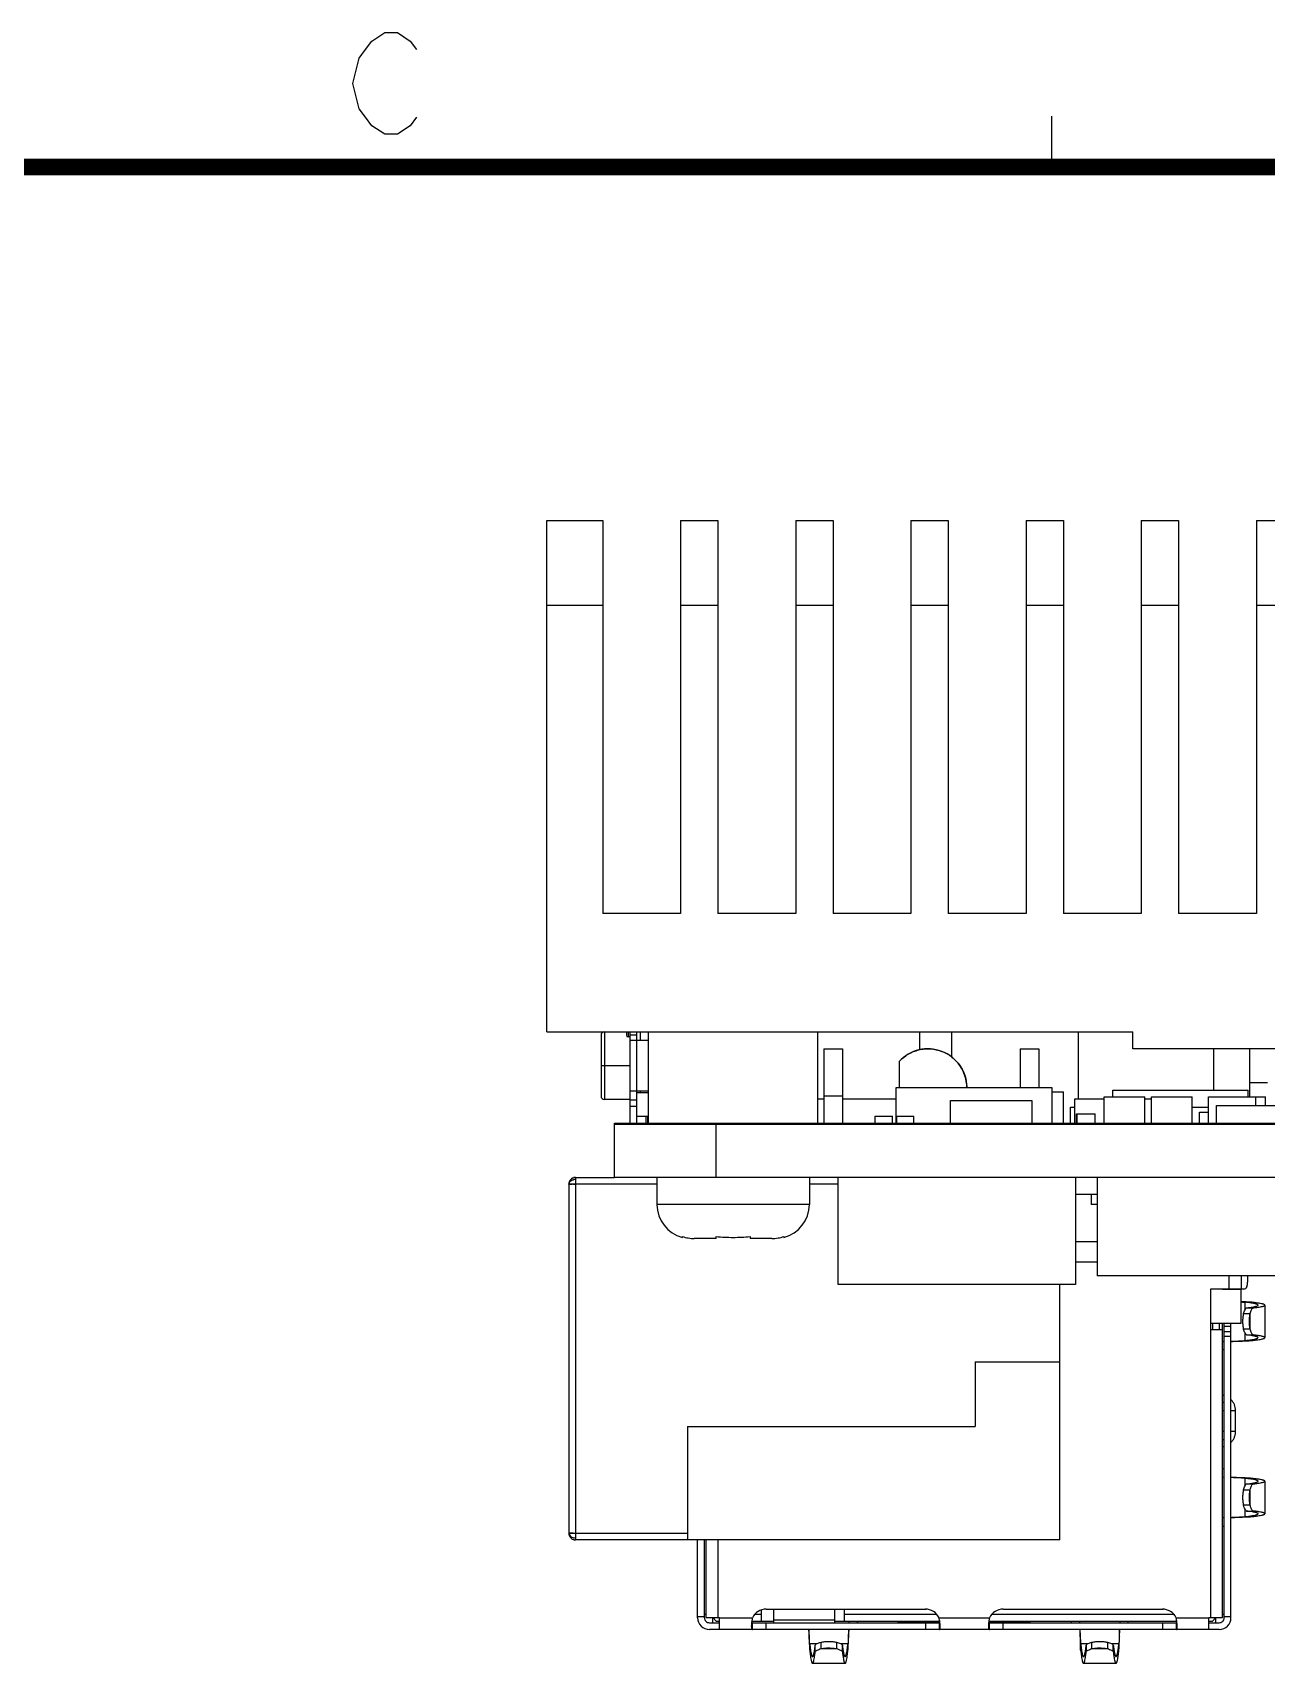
# Model space of a CAD drawing. Header units: millimetres. Extents: x 15 to 418, y 12 to 300.
# Drawn here: x 108.92 to 145.35, y 248.81 to 296.97 of the extents above; entities that cross this region are included whole.
import ezdxf

# ---------------------------------------------------------------- set-up
doc = ezdxf.new("R2010")
doc.units = ezdxf.units.MM
doc.header["$LTSCALE"] = 23.1
doc.layers.get('0').update_dxf_attribs({"linetype": 'CONTINUOUS'})

msp = doc.modelspace()

# ---------------------------------------------------------------- linework, layer by layer
at = {"color": 7, "linetype": 'Continuous'}
for p, q in [((139, 294.5), (139, 293)), ((124.101, 267.457), (124.101, 282.557)), ((124.101, 282.557), (125.751, 282.557)), ((125.751, 282.557), (125.751, 270.957)), ((128.051, 282.557), (128.051, 270.957)), ((128.051, 282.557), (129.151, 282.557)), ((129.151, 282.557), (129.151, 270.957)), ((131.451, 282.557), (131.451, 270.957)), ((131.451, 282.557), (132.551, 282.557)), ((132.551, 282.557), (132.551, 270.957)), ((134.851, 282.557), (134.851, 270.957)), ((134.851, 282.557), (135.951, 282.557)), ((135.951, 282.557), (135.951, 270.957)), ((138.251, 282.557), (138.251, 270.957)), ((138.251, 282.557), (139.351, 282.557)), ((139.351, 282.557), (139.351, 270.957)), ((141.651, 282.557), (141.651, 270.957)), ((141.651, 282.557), (142.751, 282.557)), ((142.751, 282.557), (142.751, 270.957)), ((145.051, 282.557), (145.051, 270.957)), ((145.051, 282.557), (146.151, 282.557)), ((124.101, 280.057), (125.751, 280.057)), ((128.051, 280.057), (129.151, 280.057)), ((131.451, 280.057), (132.551, 280.057)), ((134.851, 280.057), (135.951, 280.057)), ((138.251, 280.057), (139.351, 280.057)), ((141.651, 280.057), (142.751, 280.057)), ((145.051, 280.057), (146.151, 280.057)), ((128.051, 270.957), (125.751, 270.957)), ((131.451, 270.957), (129.151, 270.957)), ((134.851, 270.957), (132.551, 270.957)), ((138.251, 270.957), (135.951, 270.957)), ((141.651, 270.957), (139.351, 270.957)), ((145.051, 270.957), (142.751, 270.957)), ((124.101, 267.457), (141.401, 267.457)), ((125.701, 267.358), (125.701, 265.558)), ((125.801, 267.457), (125.801, 265.458)), ((126.451, 267.457), (126.451, 267.358)), ((126.501, 267.457), (126.501, 267.308)), ((126.551, 267.457), (126.551, 264.757)), ((126.751, 267.357), (126.551, 267.357)), ((126.751, 267.457), (126.751, 264.757)), ((126.851, 267.457), (126.851, 267.207)), ((127.101, 264.757), (127.101, 267.457)), ((132.101, 264.757), (132.101, 267.457)), ((135.101, 267.457), (135.101, 266.924)), ((136.059, 266.709), (136.059, 267.457)), ((139.793, 267.457), (139.793, 265.485)), ((141.401, 266.957), (141.401, 267.457)), ((126.553, 267.225), (126.555, 267.22)), ((127.101, 267.207), (126.578, 267.207)), ((132.276, 266.957), (132.276, 264.757)), ((132.826, 266.957), (132.826, 264.757)), ((138.076, 266.957), (138.076, 265.815)), ((138.626, 266.957), (138.626, 265.815)), ((173.801, 266.957), (141.401, 266.957)), ((143.793, 265.735), (143.793, 266.957)), ((144.859, 265.536), (144.859, 266.957)), ((126.551, 266.458), (125.701, 266.458)), ((134.501, 266.582), (134.501, 265.815)), ((145.374, 265.957), (144.859, 265.957)), ((126.551, 265.447), (126.751, 265.447)), ((127.101, 265.707), (126.577, 265.707)), ((127.101, 265.657), (126.751, 265.657)), ((126.851, 265.707), (126.851, 265.657)), ((132.101, 265.485), (132.276, 265.485)), ((132.826, 265.557), (132.276, 265.557)), ((132.826, 265.485), (134.413, 265.485)), ((134.413, 264.757), (134.413, 265.815)), ((134.413, 265.815), (139.013, 265.815)), ((136.021, 264.757), (136.021, 265.435)), ((136.021, 265.435), (138.421, 265.435)), ((138.421, 265.435), (138.421, 264.757)), ((139.013, 265.815), (139.013, 264.757)), ((139.013, 265.685), (139.354, 265.685)), ((139.354, 264.757), (139.354, 265.685)), ((139.692, 264.757), (139.692, 265.485)), ((139.692, 265.485), (140.555, 265.485)), ((140.555, 264.757), (140.555, 265.536)), ((140.555, 265.536), (141.761, 265.536)), ((140.809, 265.536), (140.809, 265.735)), ((140.809, 265.735), (144.809, 265.735)), ((141.761, 264.757), (141.761, 265.536)), ((141.761, 265.485), (141.952, 265.485)), ((141.952, 264.757), (141.952, 265.536)), ((141.952, 265.536), (143.158, 265.536)), ((143.158, 264.757), (143.158, 265.536)), ((143.633, 264.757), (143.633, 265.536)), ((143.633, 265.536), (145.317, 265.536)), ((144.809, 265.536), (144.809, 265.735)), ((145.033, 265.285), (145.033, 265.536)), ((145.317, 265.285), (145.317, 265.536)), ((126.751, 265.257), (126.551, 265.257)), ((127.101, 264.957), (126.751, 264.957)), ((127.034, 264.757), (127.034, 264.957)), ((127.086, 264.757), (127.086, 264.957)), ((133.789, 264.966), (133.789, 264.757)), ((133.789, 264.966), (134.302, 264.966)), ((134.302, 264.757), (134.302, 264.966)), ((134.424, 264.966), (134.424, 264.757)), ((134.424, 264.966), (134.937, 264.966)), ((134.937, 264.757), (134.937, 264.966)), ((139.558, 264.757), (139.558, 265.236)), ((139.558, 265.236), (139.692, 265.236)), ((139.735, 264.757), (139.735, 265.035)), ((139.735, 265.035), (140.295, 265.035)), ((139.758, 264.757), (139.758, 265.035)), ((140.295, 264.757), (140.295, 265.035)), ((143.158, 265.236), (143.633, 265.236)), ((143.368, 264.757), (143.368, 265.085)), ((143.368, 265.085), (143.633, 265.085)), ((143.87, 264.757), (143.87, 265.285)), ((143.87, 265.285), (146.573, 265.285)), ((126.101, 263.157), (126.101, 264.757)), ((126.101, 264.757), (182.101, 264.757)), ((126.101, 264.735), (182.101, 264.735)), ((129.101, 263.157), (129.101, 264.757)), ((124.951, 263.157), (124.951, 252.457)), ((124.951, 263.157), (126.101, 263.157)), ((182.101, 263.157), (126.101, 263.157)), ((127.351, 263.157), (127.351, 262.357)), ((131.851, 263.157), (131.851, 262.357)), ((132.705, 259.997), (132.705, 263.157)), ((139.705, 263.157), (139.705, 259.997)), ((140.354, 263.157), (140.354, 260.257)), ((124.751, 262.957), (124.751, 252.657)), ((124.766, 262.957), (124.751, 262.957)), ((124.766, 262.957), (124.791, 262.957)), ((124.791, 262.957), (124.766, 262.957)), ((124.791, 262.957), (124.845, 262.957)), ((124.884, 262.957), (124.846, 262.957)), ((124.883, 262.957), (124.951, 262.957)), ((127.351, 262.957), (124.951, 262.957)), ((132.705, 262.957), (131.851, 262.957)), ((140.354, 262.657), (139.705, 262.657)), ((140.174, 262.657), (140.174, 262.357)), ((131.851, 262.357), (127.351, 262.357)), ((140.354, 262.357), (140.174, 262.357)), ((128.101, 261.389), (128.101, 261.413)), ((129.101, 261.357), (128.455, 261.357)), ((129.101, 261.357), (129.101, 261.413)), ((130.101, 261.413), (130.101, 261.357)), ((130.747, 261.357), (130.101, 261.357)), ((131.101, 261.413), (131.101, 261.389)), ((140.354, 261.257), (139.705, 261.257)), ((140.354, 260.657), (139.705, 260.657)), ((153.391, 260.257), (140.354, 260.257)), ((139.705, 259.997), (132.705, 259.997)), ((139.251, 252.457), (139.251, 259.997)), ((136.751, 257.711), (136.751, 255.803)), ((136.751, 257.711), (139.251, 257.711)), ((128.251, 255.803), (128.251, 252.457)), ((128.251, 255.803), (136.751, 255.803)), ((124.789, 252.657), (124.766, 252.658)), ((124.766, 252.658), (124.789, 252.657)), ((124.828, 252.657), (124.789, 252.657)), ((124.882, 252.657), (124.828, 252.657)), ((124.828, 252.657), (124.882, 252.657)), ((124.951, 252.657), (128.251, 252.657)), ((139.251, 252.457), (124.951, 252.457)), ((130.152, 250.057), (130.801, 250.057)), ((130.243, 250.257), (130.441, 250.257)), ((130.441, 250.057), (130.441, 250.388)), ((132.601, 250.057), (135.7, 250.057)), ((132.891, 250.057), (132.891, 250.411)), ((132.891, 250.257), (135.614, 250.257)), ((133.916, 250.407), (135.297, 250.407)), ((137.152, 250.057), (142.7, 250.057)), ((137.243, 250.257), (142.614, 250.257)), ((137.576, 250.407), (142.297, 250.407))]:
    msp.add_line(p, q, dxfattribs=at)
at = {"color": 6, "linetype": 'Continuous'}
for p, q in [((126.551, 267.308), (126.501, 267.308)), ((132.276, 266.957), (132.826, 266.957)), ((138.076, 266.957), (138.626, 266.957)), ((126.551, 265.458), (125.801, 265.458)), ((144.251, 259.866), (144.251, 260.257)), ((144.601, 260.257), (144.601, 259.866)), ((144.613, 259.866), (144.613, 260.257)), ((144.785, 260.257), (144.785, 260.116)), ((143.701, 250.166), (143.701, 259.866)), ((143.701, 259.866), (144.601, 259.866)), ((144.051, 259.857), (144.051, 259.866)), ((144.051, 259.857), (144.601, 259.857)), ((144.101, 259.857), (144.101, 259.866)), ((144.301, 259.857), (144.301, 259.866)), ((144.601, 258.857), (144.601, 259.857)), ((144.606, 259.866), (144.716, 259.866)), ((144.675, 259.137), (144.866, 259.137)), ((144.722, 259.483), (144.71, 259.483)), ((144.72, 259.255), (144.72, 259.472)), ((144.914, 259.472), (144.722, 259.472)), ((144.763, 259.307), (144.956, 259.307)), ((144.866, 258.677), (144.866, 259.137)), ((145.301, 259.387), (145.301, 258.427)), ((143.701, 258.857), (144.601, 258.857)), ((143.701, 258.666), (144.051, 258.666)), ((143.751, 258.857), (143.751, 258.666)), ((143.951, 258.857), (143.951, 258.666)), ((144.051, 250.166), (144.051, 258.857)), ((144.101, 250.157), (144.101, 258.857)), ((144.301, 258.757), (144.101, 258.757)), ((144.301, 250.157), (144.301, 258.857)), ((144.866, 258.677), (144.675, 258.677)), ((144.052, 258.311), (144.102, 258.312)), ((144.101, 258.607), (144.301, 258.607)), ((144.301, 258.457), (144.101, 258.457)), ((144.71, 258.331), (144.722, 258.331)), ((144.72, 258.343), (144.72, 258.559)), ((144.722, 258.343), (144.914, 258.343)), ((144.761, 258.507), (144.954, 258.507)), ((144.051, 256.276), (144.101, 256.276)), ((144.301, 256.276), (144.437, 256.276)), ((144.437, 255.656), (144.437, 256.276)), ((144.101, 255.656), (144.051, 255.656)), ((144.437, 255.656), (144.301, 255.656)), ((144.102, 254.302), (144.052, 254.304)), ((144.675, 253.937), (144.866, 253.937)), ((144.722, 254.283), (144.71, 254.283)), ((144.72, 254.055), (144.72, 254.272)), ((144.914, 254.272), (144.722, 254.272)), ((144.763, 254.107), (144.956, 254.107)), ((144.866, 253.477), (144.866, 253.937)), ((145.301, 254.187), (145.301, 253.227)), ((144.866, 253.477), (144.675, 253.477)), ((144.72, 253.143), (144.72, 253.359)), ((144.052, 253.111), (144.102, 253.112)), ((144.71, 253.131), (144.722, 253.131)), ((144.722, 253.143), (144.914, 253.143)), ((144.761, 253.307), (144.954, 253.307)), ((128.551, 250.157), (128.551, 252.457)), ((128.751, 250.157), (128.751, 252.457)), ((128.801, 250.166), (128.801, 252.457)), ((129.151, 252.457), (129.151, 250.166)), ((128.751, 250.179), (128.551, 250.179)), ((128.751, 250.257), (128.801, 250.257)), ((128.801, 250.166), (129.201, 250.166)), ((128.901, 250.007), (129.201, 250.007)), ((128.997, 250.161), (129.101, 250.057)), ((129.001, 250.007), (129.001, 250.157)), ((129.101, 250.057), (129.201, 250.057)), ((129.201, 249.807), (129.201, 250.166)), ((129.201, 250.157), (130.171, 250.157)), ((130.171, 249.807), (130.171, 250.007)), ((130.171, 250.007), (135.276, 250.007)), ((130.576, 250.411), (135.276, 250.411)), ((130.576, 249.807), (130.576, 250.007)), ((130.801, 250.007), (130.801, 250.411)), ((132.601, 250.083), (130.801, 250.083)), ((132.601, 250.007), (132.601, 250.411)), ((133.023, 250.057), (133.021, 250.015)), ((133.021, 250.015), (133.021, 250.007)), ((134.476, 250.007), (134.476, 250.027)), ((134.476, 250.027), (135.704, 250.027)), ((135.276, 250.007), (135.276, 249.807)), ((135.276, 250.007), (135.681, 250.007)), ((135.681, 250.157), (137.171, 250.157)), ((135.681, 250.007), (135.681, 249.807)), ((137.148, 250.027), (138.376, 250.027)), ((137.171, 249.807), (137.171, 250.007)), ((137.171, 250.007), (142.276, 250.007)), ((137.576, 250.411), (142.276, 250.411)), ((137.576, 249.807), (137.576, 250.007)), ((138.376, 250.007), (138.376, 250.027)), ((139.83, 250.056), (139.831, 250.006)), ((141.023, 250.057), (141.021, 250.007)), ((142.276, 250.007), (142.276, 249.807)), ((142.276, 250.007), (142.681, 250.007)), ((142.681, 250.157), (143.651, 250.157)), ((142.681, 250.007), (142.681, 249.807)), ((143.651, 250.166), (144.051, 250.166)), ((143.651, 249.807), (143.651, 250.166)), ((143.651, 250.057), (143.751, 250.057)), ((143.651, 250.007), (143.951, 250.007)), ((143.751, 250.057), (143.855, 250.161)), ((143.851, 250.007), (143.851, 250.157)), ((144.051, 250.257), (144.101, 250.257)), ((144.301, 250.179), (144.101, 250.179)), ((143.951, 249.807), (128.901, 249.807)), ((131.85, 249.398), (131.85, 249.386)), ((131.862, 249.195), (131.862, 249.388)), ((132.078, 249.388), (131.862, 249.388)), ((132.026, 249.152), (132.026, 249.345)), ((132.196, 249.242), (132.196, 249.433)), ((132.196, 249.242), (132.656, 249.242)), ((132.656, 249.433), (132.656, 249.242)), ((132.991, 249.388), (132.774, 249.388)), ((132.826, 249.154), (132.826, 249.347)), ((132.991, 249.194), (132.991, 249.387)), ((139.85, 249.398), (139.85, 249.386)), ((139.862, 249.196), (139.862, 249.388)), ((140.078, 249.388), (139.862, 249.388)), ((140.026, 249.347), (140.026, 249.154)), ((140.196, 249.242), (140.196, 249.433)), ((140.196, 249.242), (140.656, 249.242)), ((140.656, 249.433), (140.656, 249.242)), ((140.991, 249.388), (140.774, 249.388)), ((140.826, 249.154), (140.826, 249.347)), ((140.991, 249.194), (140.991, 249.387)), ((132.906, 248.807), (131.946, 248.807)), ((140.906, 248.807), (139.946, 248.807))]:
    msp.add_line(p, q, dxfattribs=at)
at = {"color": 7, "linetype": 'Continuous'}
msp.add_lwpolyline([(120.25, 294.47), (120.063, 294.22), (119.688, 293.97), (119.313, 293.97), (118.937, 294.22), (118.75, 294.47), (118.562, 294.72), (118.375, 295.47), (118.562, 296.22), (118.75, 296.47), (118.937, 296.72), (119.313, 296.97), (119.688, 296.97), (120.063, 296.72), (120.25, 296.47)], dxfattribs=at)
at = {"color": 7, "linetype": 'Continuous', "const_width": 0.5}
msp.add_lwpolyline([(412, 293), (22, 293)], dxfattribs=at)
at = {"color": 6, "linetype": 'Continuous'}
for centre, radius, start, end in [((125.801, 267.358), 0.1, 91.8389, 180), ((126.501, 267.358), 0.05, 180, 270), ((125.801, 265.558), 0.1, 180, 270), ((124.952, 262.957), 0.201, 162.0602, 162.3834), ((124.949, 262.958), 0.198, 161.9097, 162.9705), ((124.952, 262.957), 0.201, 160.0128, 161.9587), ((124.952, 262.956), 0.201, 126.3811, 127.719), ((124.951, 262.956), 0.201, 107.6081, 126.2936), ((124.95, 262.959), 0.198, 106.7084, 107.9885), ((124.951, 262.956), 0.201, 106.7055, 107.5082), ((124.951, 262.958), 0.199, 92.5917, 93.7823), ((124.951, 262.959), 0.198, 90.0025, 92.5935), ((143.982, 242.185), 17.314, 87.5918, 87.9415), ((143.982, 256.267), 0.458, 74.7957, 81.331), ((143.983, 256.243), 0.282, 65.0268, 76.1316), ((143.983, 255.689), 0.283, 283.8662, 294.6026), ((143.982, 255.665), 0.46, 278.6608, 285.0607), ((124.953, 252.657), 0.202, 197.7318, 198.3662), ((124.952, 252.657), 0.201, 198.4693, 200.0868), ((124.952, 252.657), 0.201, 214.6238, 215.7376), ((124.952, 252.658), 0.201, 215.8177, 216.6229), ((124.951, 252.658), 0.201, 233.5491, 233.8831), ((124.951, 252.658), 0.201, 251.8615, 252.0006), ((124.951, 252.659), 0.202, 253.4812, 267.2647), ((124.951, 252.655), 0.198, 267.2936, 269.0482), ((124.951, 252.654), 0.197, 269.049, 269.9996), ((128.901, 250.157), 0.35, 179.9699, 270.0301), ((128.901, 250.157), 0.15, 179.9408, 270.0592), ((130.576, 249.961), 0.45, 89.9808, 154.1356), ((135.276, 249.961), 0.45, 25.8632, 90.0192), ((134.423, 249.857), 1.293, 7.1129, 13.417), ((137.576, 249.961), 0.45, 89.9808, 154.1368), ((142.276, 249.961), 0.45, 25.8642, 90.0192), ((141.422, 249.857), 1.294, 7.104, 13.3961), ((143.951, 250.157), 0.35, 269.9699, 0.0301), ((143.951, 250.157), 0.15, 269.9407, 0.0593), ((95.765, 250.86), 37.266, 357.847, 358.3805), ((124.126, 250.109), 16.892, 357.7105, 358.0118), ((117.113, 250.709), 23.917, 357.3467, 357.8377), ((122.164, 249.854), 10.848, 357.3207, 357.6231), ((117.122, 250.067), 15.895, 357.6111, 357.8128), ((130.957, 249.818), 10.054, 357.2829, 357.5484), ((126.392, 250.015), 14.623, 357.5418, 357.7224)]:
    msp.add_arc(centre, radius, start, end, dxfattribs=at)
at = {"color": 7, "linetype": 'Continuous'}
for centre, radius, start, end in [((126.575, 267.23), 0.0227, 236.2961, 241.2034), ((126.573, 267.227), 0.0188, 236.7849, 242.7543), ((135.351, 265.807), 1.15, 0.4195, 137.6579), ((126.576, 265.682), 0.0254, 123.3811, 126.3153), ((126.571, 265.689), 0.0175, 123.5057, 127.7105), ((124.951, 262.957), 0.2, 89.9869, 180.0131), ((124.952, 262.957), 0.201, 162.3834, 179.9455), ((124.95, 262.957), 0.199, 160.0488, 162.3328), ((124.952, 262.957), 0.201, 144.5162, 160.0128), ((124.952, 262.956), 0.201, 127.719, 144.4373), ((124.951, 262.957), 0.2, 125.3502, 127.6726), ((124.951, 262.956), 0.201, 106.7263, 125.3167), ((124.951, 262.822), 0.276, 89.9247, 102.8557), ((124.951, 262.956), 0.201, 90.0669, 106.7055), ((124.86, 252.402), 10.555, 89.8743, 90.0831), ((128.351, 262.357), 1, 180, 255.5225), ((130.851, 262.357), 1, 284.4775, 360), ((124.952, 252.657), 0.201, 180.0568, 197.7318), ((124.951, 252.657), 0.2, 179.9869, 270.0131), ((124.95, 252.657), 0.199, 197.7821, 200.0561), ((124.952, 252.657), 0.201, 200.0868, 214.6238), ((124.834, 255.338), 2.681, 269.0318, 269.8722), ((124.952, 252.658), 0.201, 216.6229, 231.8313), ((124.951, 252.658), 0.201, 233.8831, 251.8615), ((124.886, 275.275), 22.618, 269.9888, 270.1637), ((124.951, 252.659), 0.202, 251.934, 253.4812), ((124.951, 252.658), 0.201, 253.5026, 269.9374)]:
    msp.add_arc(centre, radius, start, end, dxfattribs=at)
for points, knots in [([(126.551, 267.245), (126.551, 267.242), (126.551, 267.235), (126.552, 267.228), (126.553, 267.224)], [0, 0, 0, 0, 0.534606, 1, 1, 1, 1]), ([(126.551, 267.245), (126.551, 267.243), (126.551, 267.236), (126.552, 267.229), (126.553, 267.225)], [0, 0, 0, 0, 0.280278, 1, 1, 1, 1]), ([(126.553, 267.224), (126.553, 267.224), (126.554, 267.222), (126.555, 267.221), (126.555, 267.22)], [0, 0, 0, 0, 0.261939, 1, 1, 1, 1]), ([(126.555, 267.22), (126.556, 267.218), (126.558, 267.215), (126.561, 267.212), (126.562, 267.211)], [0, 0, 0, 0, 0.513248, 1, 1, 1, 1]), ([(126.555, 267.22), (126.556, 267.219), (126.557, 267.215), (126.56, 267.212), (126.562, 267.211)], [0, 0, 0, 0, 0.266086, 1, 1, 1, 1]), ([(126.564, 267.21), (126.565, 267.209), (126.569, 267.207), (126.574, 267.207), (126.578, 267.207)], [0, 0, 0, 0, 0.232084, 1, 1, 1, 1]), ([(126.564, 267.21), (126.565, 267.209), (126.569, 267.208), (126.574, 267.207), (126.578, 267.207)], [0, 0, 0, 0, 0.230346, 1, 1, 1, 1]), ([(134.501, 266.582), (134.542, 266.622), (134.625, 266.701), (134.765, 266.803), (134.92, 266.878), (135.085, 266.93), (135.255, 266.958), (135.485, 266.959), (135.769, 266.897), (136.021, 266.753), (136.191, 266.599), (136.3, 266.465), (136.387, 266.316), (136.442, 266.183), (136.471, 266.072), (136.491, 265.959), (136.498, 265.873), (136.501, 265.815)], [0, 0, 0, 0, 0.062625, 0.125112, 0.187666, 0.250249, 0.312726, 0.375259, 0.499993, 0.624713, 0.687246, 0.749735, 0.812287, 0.874856, 0.906114, 0.937393, 1, 1, 1, 1]), ([(126.553, 265.691), (126.552, 265.687), (126.551, 265.681), (126.551, 265.674), (126.551, 265.67)], [0, 0, 0, 0, 0.479968, 1, 1, 1, 1]), ([(126.553, 265.69), (126.553, 265.689), (126.551, 265.683), (126.551, 265.676), (126.551, 265.67)], [0, 0, 0, 0, 0.220499, 1, 1, 1, 1]), ([(126.561, 265.703), (126.559, 265.701), (126.556, 265.697), (126.554, 265.693), (126.553, 265.69)], [0, 0, 0, 0, 0.469622, 1, 1, 1, 1]), ([(126.561, 265.702), (126.559, 265.701), (126.556, 265.698), (126.554, 265.693), (126.553, 265.691)], [0, 0, 0, 0, 0.458004, 1, 1, 1, 1]), ([(126.577, 265.707), (126.576, 265.708), (126.575, 265.708), (126.572, 265.707), (126.569, 265.706), (126.565, 265.705), (126.563, 265.704), (126.562, 265.703)], [0, 0, 0, 0, 0.142217, 0.276019, 0.532108, 0.772717, 1, 1, 1, 1]), ([(126.577, 265.707), (126.575, 265.707), (126.57, 265.707), (126.565, 265.705), (126.562, 265.703)], [0, 0, 0, 0, 0.275701, 1, 1, 1, 1]), ([(124.751, 262.957), (124.751, 262.961), (124.752, 262.976), (124.756, 262.991), (124.761, 263.001)], [0, 0, 0, 0, 0.246429, 1, 1, 1, 1]), ([(124.761, 263.001), (124.762, 263.004), (124.77, 263.019), (124.78, 263.032), (124.789, 263.04)], [0, 0, 0, 0, 0.241164, 1, 1, 1, 1]), ([(124.789, 263.04), (124.792, 263.043), (124.806, 263.055), (124.821, 263.065), (124.833, 263.071)], [0, 0, 0, 0, 0.240501, 1, 1, 1, 1]), ([(124.833, 263.071), (124.838, 263.074), (124.856, 263.082), (124.875, 263.088), (124.889, 263.092)], [0, 0, 0, 0, 0.243248, 1, 1, 1, 1]), ([(124.751, 262.957), (124.751, 262.957), (124.752, 262.957), (124.752, 262.957), (124.753, 262.957), (124.756, 262.957), (124.76, 262.957), (124.763, 262.957), (124.766, 262.957)], [0, 0, 0, 0, 0.017294, 0.065161, 0.144196, 0.254264, 0.566581, 1, 1, 1, 1]), ([(124.846, 262.957), (124.84, 262.957), (124.822, 262.957), (124.804, 262.957), (124.791, 262.957)], [0, 0, 0, 0, 0.280878, 1, 1, 1, 1]), ([(124.951, 262.957), (124.948, 262.958), (124.942, 262.959), (124.931, 262.958), (124.917, 262.958), (124.9, 262.957), (124.889, 262.957), (124.884, 262.957)], [0, 0, 0, 0, 0.126305, 0.256325, 0.508543, 0.756239, 1, 1, 1, 1]), ([(128.101, 261.413), (128.158, 261.395), (128.275, 261.366), (128.395, 261.357), (128.455, 261.357)], [0, 0, 0, 0, 0.499972, 1, 1, 1, 1]), ([(129.101, 261.413), (129.184, 261.404), (129.351, 261.392), (129.518, 261.389), (129.601, 261.389)], [0, 0, 0, 0, 0.499987, 1, 1, 1, 1]), ([(129.601, 261.389), (129.685, 261.389), (129.851, 261.392), (130.018, 261.404), (130.101, 261.413)], [0, 0, 0, 0, 0.500013, 1, 1, 1, 1]), ([(130.747, 261.357), (130.807, 261.357), (130.927, 261.366), (131.044, 261.395), (131.101, 261.413)], [0, 0, 0, 0, 0.500026, 1, 1, 1, 1]), ([(124.766, 252.658), (124.764, 252.658), (124.76, 252.658), (124.756, 252.658), (124.753, 252.657), (124.751, 252.657), (124.751, 252.657)], [0, 0, 0, 0, 0.417322, 0.724238, 0.918874, 1, 1, 1, 1]), ([(124.751, 252.657), (124.751, 252.657), (124.752, 252.657), (124.752, 252.657), (124.753, 252.657), (124.756, 252.657), (124.76, 252.657), (124.764, 252.658), (124.766, 252.658)], [0, 0, 0, 0, 0.016353, 0.06415, 0.14332, 0.253619, 0.566544, 1, 1, 1, 1]), ([(124.751, 252.657), (124.751, 252.648), (124.754, 252.629), (124.77, 252.592), (124.81, 252.552), (124.875, 252.522), (124.925, 252.516), (124.951, 252.516)], [0, 0, 0, 0, 0.103512, 0.210966, 0.4457, 0.712531, 1, 1, 1, 1]), ([(124.882, 252.657), (124.888, 252.657), (124.899, 252.657), (124.916, 252.656), (124.931, 252.656), (124.942, 252.656), (124.948, 252.656), (124.951, 252.657)], [0, 0, 0, 0, 0.243501, 0.491442, 0.743412, 0.873527, 1, 1, 1, 1])]:
    msp.add_open_spline(points, degree=3, knots=knots, dxfattribs=at)
at = {"color": 6, "linetype": 'Continuous'}
for points, knots in [([(144.785, 260.116), (144.785, 260.1), (144.784, 260.075), (144.782, 260.043), (144.78, 260.024), (144.778, 260.009), (144.777, 259.997), (144.776, 259.986), (144.773, 259.973), (144.769, 259.958), (144.764, 259.94), (144.76, 259.923), (144.755, 259.908), (144.75, 259.897), (144.745, 259.89), (144.738, 259.877), (144.727, 259.866), (144.716, 259.866)], [0, 0, 0, 0, 0.181214, 0.269751, 0.355281, 0.397601, 0.441373, 0.483745, 0.521013, 0.589101, 0.657844, 0.724369, 0.785059, 0.834803, 0.85731, 0.879994, 1, 1, 1, 1]), ([(144.606, 259.481), (144.628, 259.479), (144.666, 259.477), (144.704, 259.474), (144.72, 259.472)], [0, 0, 0, 0, 0.586983, 1, 1, 1, 1]), ([(144.675, 258.677), (144.668, 258.713), (144.657, 258.79), (144.652, 258.907), (144.657, 259.025), (144.668, 259.101), (144.675, 259.137)], [0, 0, 0, 0, 0.239256, 0.500292, 0.760831, 1, 1, 1, 1]), ([(144.675, 259.137), (144.685, 259.176), (144.702, 259.228), (144.734, 259.284), (144.752, 259.302), (144.761, 259.307)], [0, 0, 0, 0, 0.614594, 0.836416, 1, 1, 1, 1]), ([(144.928, 259.444), (144.913, 259.447), (144.844, 259.457), (144.775, 259.466), (144.72, 259.472)], [0, 0, 0, 0, 0.214704, 1, 1, 1, 1]), ([(144.912, 259.472), (144.887, 259.474), (144.823, 259.478), (144.76, 259.481), (144.722, 259.483)], [0, 0, 0, 0, 0.402356, 1, 1, 1, 1]), ([(144.761, 259.307), (144.781, 259.309), (144.85, 259.318), (144.919, 259.328), (144.967, 259.337)], [0, 0, 0, 0, 0.291445, 1, 1, 1, 1]), ([(144.866, 258.677), (144.859, 258.713), (144.849, 258.79), (144.843, 258.907), (144.849, 259.025), (144.859, 259.101), (144.866, 259.137)], [0, 0, 0, 0, 0.239256, 0.500292, 0.760831, 1, 1, 1, 1]), ([(144.866, 259.137), (144.872, 259.158), (144.884, 259.196), (144.905, 259.247), (144.927, 259.284), (144.945, 259.302), (144.954, 259.307)], [0, 0, 0, 0, 0.334954, 0.614772, 0.835563, 1, 1, 1, 1]), ([(145.128, 259.444), (145.113, 259.446), (145.041, 259.457), (144.969, 259.465), (144.912, 259.472)], [0, 0, 0, 0, 0.213691, 1, 1, 1, 1]), ([(145.101, 259.387), (145.101, 259.393), (145.091, 259.402), (145.075, 259.409), (145.056, 259.417), (145.032, 259.424), (144.988, 259.434), (144.953, 259.44), (144.928, 259.444)], [0, 0, 0, 0, 0.096673, 0.1789, 0.287554, 0.423634, 0.587617, 1, 1, 1, 1]), ([(144.954, 259.307), (144.971, 259.309), (145.03, 259.316), (145.089, 259.324), (145.131, 259.331)], [0, 0, 0, 0, 0.282036, 1, 1, 1, 1]), ([(144.967, 259.337), (144.972, 259.337), (144.99, 259.341), (145.008, 259.345), (145.021, 259.348)], [0, 0, 0, 0, 0.272537, 1, 1, 1, 1]), ([(145.021, 259.348), (145.032, 259.351), (145.053, 259.356), (145.076, 259.364), (145.089, 259.372), (145.097, 259.377), (145.101, 259.383), (145.101, 259.387)], [0, 0, 0, 0, 0.394273, 0.685702, 0.794561, 0.880751, 1, 1, 1, 1]), ([(145.301, 259.387), (145.301, 259.393), (145.291, 259.402), (145.275, 259.409), (145.256, 259.416), (145.232, 259.423), (145.189, 259.433), (145.154, 259.439), (145.128, 259.444)], [0, 0, 0, 0, 0.096233, 0.17839, 0.287042, 0.423176, 0.587262, 1, 1, 1, 1]), ([(145.131, 259.331), (145.156, 259.335), (145.191, 259.341), (145.233, 259.351), (145.257, 259.358), (145.276, 259.365), (145.291, 259.372), (145.301, 259.381), (145.301, 259.387)], [0, 0, 0, 0, 0.412401, 0.57641, 0.71249, 0.821127, 0.903334, 1, 1, 1, 1]), ([(144.761, 258.507), (144.752, 258.513), (144.734, 258.531), (144.713, 258.568), (144.692, 258.618), (144.681, 258.656), (144.675, 258.677)], [0, 0, 0, 0, 0.163685, 0.385217, 0.665856, 1, 1, 1, 1]), ([(144.954, 258.507), (144.945, 258.512), (144.927, 258.531), (144.905, 258.568), (144.884, 258.618), (144.872, 258.656), (144.866, 258.677)], [0, 0, 0, 0, 0.164438, 0.385236, 0.665056, 1, 1, 1, 1]), ([(144.303, 258.32), (144.35, 258.321), (144.437, 258.325), (144.556, 258.33), (144.647, 258.336), (144.699, 258.34), (144.72, 258.343)], [0, 0, 0, 0, 0.338774, 0.62621, 0.849851, 1, 1, 1, 1]), ([(144.303, 258.317), (144.341, 258.318), (144.477, 258.322), (144.612, 258.327), (144.71, 258.331)], [0, 0, 0, 0, 0.280973, 1, 1, 1, 1]), ([(144.72, 258.343), (144.74, 258.345), (144.809, 258.353), (144.879, 258.362), (144.928, 258.37)], [0, 0, 0, 0, 0.285215, 1, 1, 1, 1]), ([(144.722, 258.331), (144.76, 258.333), (144.823, 258.336), (144.887, 258.34), (144.912, 258.343)], [0, 0, 0, 0, 0.59761, 1, 1, 1, 1]), ([(144.967, 258.478), (144.953, 258.48), (144.885, 258.492), (144.816, 258.501), (144.761, 258.507)], [0, 0, 0, 0, 0.208492, 1, 1, 1, 1]), ([(144.912, 258.343), (144.933, 258.345), (145.005, 258.353), (145.077, 258.362), (145.128, 258.371)], [0, 0, 0, 0, 0.286221, 1, 1, 1, 1]), ([(144.928, 258.37), (144.953, 258.374), (144.988, 258.38), (145.032, 258.391), (145.056, 258.398), (145.075, 258.405), (145.091, 258.412), (145.101, 258.421), (145.101, 258.427)], [0, 0, 0, 0, 0.412383, 0.576367, 0.712446, 0.8211, 0.903327, 1, 1, 1, 1]), ([(145.131, 258.483), (145.119, 258.485), (145.06, 258.495), (145.001, 258.502), (144.954, 258.507)], [0, 0, 0, 0, 0.217911, 1, 1, 1, 1]), ([(145.021, 258.466), (145.017, 258.467), (144.999, 258.471), (144.981, 258.475), (144.967, 258.478)], [0, 0, 0, 0, 0.227491, 1, 1, 1, 1]), ([(145.101, 258.427), (145.101, 258.431), (145.097, 258.437), (145.089, 258.442), (145.076, 258.45), (145.053, 258.458), (145.032, 258.463), (145.021, 258.466)], [0, 0, 0, 0, 0.119247, 0.205437, 0.314296, 0.605726, 1, 1, 1, 1]), ([(145.128, 258.371), (145.154, 258.375), (145.189, 258.381), (145.232, 258.391), (145.256, 258.398), (145.275, 258.405), (145.291, 258.412), (145.301, 258.421), (145.301, 258.427)], [0, 0, 0, 0, 0.412738, 0.576824, 0.712958, 0.82161, 0.903767, 1, 1, 1, 1]), ([(145.301, 258.427), (145.301, 258.433), (145.291, 258.442), (145.276, 258.449), (145.257, 258.456), (145.233, 258.463), (145.191, 258.473), (145.156, 258.479), (145.131, 258.483)], [0, 0, 0, 0, 0.096666, 0.178873, 0.28751, 0.423589, 0.587599, 1, 1, 1, 1]), ([(144.101, 258.069), (144.101, 258.069), (144.1, 258.068), (144.097, 258.067), (144.093, 258.066), (144.085, 258.065), (144.071, 258.064), (144.059, 258.063), (144.052, 258.063)], [0, 0, 0, 0, 0.022787, 0.074054, 0.156119, 0.268881, 0.582063, 1, 1, 1, 1]), ([(144.437, 256.276), (144.437, 256.334), (144.413, 256.453), (144.345, 256.553), (144.304, 256.594)], [0, 0, 0, 0, 0.501015, 1, 1, 1, 1]), ([(144.301, 255.335), (144.322, 255.356), (144.361, 255.402), (144.397, 255.467), (144.417, 255.523), (144.429, 255.567), (144.434, 255.604), (144.436, 255.63), (144.437, 255.645), (144.437, 255.652), (144.437, 255.656)], [0, 0, 0, 0, 0.249118, 0.498807, 0.623986, 0.749257, 0.87459, 0.937291, 0.968645, 1, 1, 1, 1]), ([(144.101, 254.545), (144.1, 254.546), (144.095, 254.547), (144.085, 254.549), (144.07, 254.55), (144.058, 254.551), (144.051, 254.552)], [0, 0, 0, 0, 0.082743, 0.281832, 0.591652, 1, 1, 1, 1]), ([(144.71, 254.283), (144.681, 254.285), (144.545, 254.29), (144.409, 254.294), (144.303, 254.297)], [0, 0, 0, 0, 0.215017, 1, 1, 1, 1]), ([(144.72, 254.272), (144.699, 254.274), (144.647, 254.278), (144.556, 254.284), (144.437, 254.289), (144.35, 254.293), (144.303, 254.295)], [0, 0, 0, 0, 0.15015, 0.37379, 0.661224, 1, 1, 1, 1]), ([(144.675, 253.477), (144.668, 253.513), (144.657, 253.59), (144.652, 253.707), (144.657, 253.825), (144.668, 253.901), (144.675, 253.937)], [0, 0, 0, 0, 0.239256, 0.500292, 0.760831, 1, 1, 1, 1]), ([(144.675, 253.937), (144.685, 253.976), (144.702, 254.028), (144.734, 254.084), (144.752, 254.102), (144.761, 254.107)], [0, 0, 0, 0, 0.614594, 0.836416, 1, 1, 1, 1]), ([(144.928, 254.244), (144.913, 254.247), (144.844, 254.257), (144.775, 254.266), (144.72, 254.272)], [0, 0, 0, 0, 0.214704, 1, 1, 1, 1]), ([(144.912, 254.272), (144.887, 254.274), (144.823, 254.278), (144.76, 254.281), (144.722, 254.283)], [0, 0, 0, 0, 0.402355, 1, 1, 1, 1]), ([(144.761, 254.107), (144.781, 254.109), (144.85, 254.118), (144.919, 254.128), (144.967, 254.137)], [0, 0, 0, 0, 0.291445, 1, 1, 1, 1]), ([(144.866, 253.477), (144.859, 253.513), (144.849, 253.59), (144.843, 253.707), (144.849, 253.825), (144.859, 253.901), (144.866, 253.937)], [0, 0, 0, 0, 0.239256, 0.500292, 0.760831, 1, 1, 1, 1]), ([(144.866, 253.937), (144.872, 253.958), (144.884, 253.996), (144.905, 254.047), (144.927, 254.084), (144.945, 254.102), (144.954, 254.107)], [0, 0, 0, 0, 0.334954, 0.614772, 0.835563, 1, 1, 1, 1]), ([(145.128, 254.244), (145.113, 254.246), (145.041, 254.257), (144.969, 254.265), (144.912, 254.272)], [0, 0, 0, 0, 0.213691, 1, 1, 1, 1]), ([(145.101, 254.187), (145.101, 254.193), (145.091, 254.202), (145.075, 254.209), (145.056, 254.217), (145.032, 254.224), (144.988, 254.234), (144.953, 254.24), (144.928, 254.244)], [0, 0, 0, 0, 0.096673, 0.1789, 0.287554, 0.423634, 0.587617, 1, 1, 1, 1]), ([(144.954, 254.107), (144.971, 254.109), (145.03, 254.116), (145.089, 254.124), (145.131, 254.131)], [0, 0, 0, 0, 0.282036, 1, 1, 1, 1]), ([(144.967, 254.137), (144.972, 254.137), (144.99, 254.141), (145.008, 254.145), (145.021, 254.148)], [0, 0, 0, 0, 0.272537, 1, 1, 1, 1]), ([(145.021, 254.148), (145.032, 254.151), (145.053, 254.156), (145.076, 254.164), (145.089, 254.172), (145.097, 254.177), (145.101, 254.183), (145.101, 254.187)], [0, 0, 0, 0, 0.394272, 0.685701, 0.79456, 0.880751, 1, 1, 1, 1]), ([(145.301, 254.187), (145.301, 254.193), (145.291, 254.202), (145.275, 254.209), (145.256, 254.216), (145.232, 254.223), (145.189, 254.233), (145.154, 254.239), (145.128, 254.244)], [0, 0, 0, 0, 0.096234, 0.17839, 0.287042, 0.423176, 0.587262, 1, 1, 1, 1]), ([(145.131, 254.131), (145.156, 254.135), (145.191, 254.141), (145.233, 254.151), (145.257, 254.158), (145.276, 254.165), (145.291, 254.172), (145.301, 254.181), (145.301, 254.187)], [0, 0, 0, 0, 0.412401, 0.576411, 0.71249, 0.821127, 0.903334, 1, 1, 1, 1]), ([(144.761, 253.307), (144.752, 253.313), (144.734, 253.331), (144.713, 253.368), (144.692, 253.418), (144.681, 253.456), (144.675, 253.477)], [0, 0, 0, 0, 0.163685, 0.385217, 0.665856, 1, 1, 1, 1]), ([(144.954, 253.307), (144.945, 253.312), (144.927, 253.331), (144.905, 253.368), (144.884, 253.418), (144.872, 253.456), (144.866, 253.477)], [0, 0, 0, 0, 0.164438, 0.385236, 0.665056, 1, 1, 1, 1]), ([(144.052, 252.863), (144.059, 252.863), (144.071, 252.864), (144.085, 252.865), (144.093, 252.866), (144.097, 252.867), (144.1, 252.868), (144.101, 252.869), (144.101, 252.869)], [0, 0, 0, 0, 0.417961, 0.731169, 0.84393, 0.92598, 0.977227, 1, 1, 1, 1]), ([(144.303, 253.12), (144.35, 253.121), (144.437, 253.125), (144.556, 253.13), (144.647, 253.136), (144.699, 253.14), (144.72, 253.143)], [0, 0, 0, 0, 0.338774, 0.62621, 0.849851, 1, 1, 1, 1]), ([(144.303, 253.117), (144.341, 253.118), (144.477, 253.122), (144.612, 253.127), (144.71, 253.131)], [0, 0, 0, 0, 0.280973, 1, 1, 1, 1]), ([(144.72, 253.143), (144.74, 253.145), (144.809, 253.153), (144.879, 253.162), (144.928, 253.17)], [0, 0, 0, 0, 0.285215, 1, 1, 1, 1]), ([(144.722, 253.131), (144.76, 253.133), (144.823, 253.136), (144.887, 253.14), (144.912, 253.143)], [0, 0, 0, 0, 0.59761, 1, 1, 1, 1]), ([(144.967, 253.278), (144.953, 253.28), (144.885, 253.292), (144.816, 253.301), (144.761, 253.307)], [0, 0, 0, 0, 0.208492, 1, 1, 1, 1]), ([(144.912, 253.143), (144.933, 253.145), (145.005, 253.153), (145.077, 253.162), (145.128, 253.171)], [0, 0, 0, 0, 0.286221, 1, 1, 1, 1]), ([(144.928, 253.17), (144.953, 253.174), (144.988, 253.18), (145.032, 253.191), (145.056, 253.198), (145.075, 253.205), (145.091, 253.212), (145.101, 253.221), (145.101, 253.227)], [0, 0, 0, 0, 0.412383, 0.576367, 0.712446, 0.8211, 0.903327, 1, 1, 1, 1]), ([(145.131, 253.283), (145.119, 253.285), (145.06, 253.295), (145.001, 253.302), (144.954, 253.307)], [0, 0, 0, 0, 0.217911, 1, 1, 1, 1]), ([(145.021, 253.266), (145.017, 253.267), (144.999, 253.271), (144.981, 253.275), (144.967, 253.278)], [0, 0, 0, 0, 0.227491, 1, 1, 1, 1]), ([(145.101, 253.227), (145.101, 253.231), (145.097, 253.237), (145.089, 253.242), (145.076, 253.25), (145.053, 253.258), (145.032, 253.263), (145.021, 253.266)], [0, 0, 0, 0, 0.119247, 0.205437, 0.314296, 0.605726, 1, 1, 1, 1]), ([(145.128, 253.171), (145.154, 253.175), (145.189, 253.181), (145.232, 253.191), (145.256, 253.198), (145.275, 253.205), (145.291, 253.212), (145.301, 253.221), (145.301, 253.227)], [0, 0, 0, 0, 0.412738, 0.576824, 0.712958, 0.82161, 0.903767, 1, 1, 1, 1]), ([(145.301, 253.227), (145.301, 253.233), (145.291, 253.242), (145.276, 253.249), (145.257, 253.256), (145.233, 253.263), (145.191, 253.273), (145.156, 253.279), (145.131, 253.283)], [0, 0, 0, 0, 0.096666, 0.178873, 0.28751, 0.423589, 0.587599, 1, 1, 1, 1]), ([(130.146, 250.017), (130.145, 250.007), (130.141, 249.972), (130.138, 249.936), (130.138, 249.91)], [0, 0, 0, 0, 0.273089, 1, 1, 1, 1]), ([(130.171, 250.157), (130.168, 250.145), (130.158, 250.099), (130.15, 250.052), (130.146, 250.017)], [0, 0, 0, 0, 0.256029, 1, 1, 1, 1]), ([(130.171, 250.007), (130.166, 250.007), (130.157, 250.009), (130.149, 250.015), (130.147, 250.018)], [0, 0, 0, 0, 0.511963, 1, 1, 1, 1]), ([(133.271, 250.056), (133.27, 250.049), (133.269, 250.037), (133.268, 250.023), (133.267, 250.015), (133.266, 250.011), (133.265, 250.008), (133.265, 250.007), (133.264, 250.007)], [0, 0, 0, 0, 0.417935, 0.73112, 0.843883, 0.925948, 0.977213, 1, 1, 1, 1]), ([(135.681, 250.007), (135.686, 250.007), (135.695, 250.009), (135.703, 250.015), (135.705, 250.018)], [0, 0, 0, 0, 0.512378, 1, 1, 1, 1]), ([(135.714, 249.91), (135.714, 249.918), (135.713, 249.954), (135.71, 249.99), (135.706, 250.017)], [0, 0, 0, 0, 0.224837, 1, 1, 1, 1]), ([(137.146, 250.017), (137.145, 250.007), (137.141, 249.972), (137.138, 249.936), (137.138, 249.91)], [0, 0, 0, 0, 0.273089, 1, 1, 1, 1]), ([(137.171, 250.157), (137.168, 250.145), (137.158, 250.099), (137.15, 250.052), (137.146, 250.017)], [0, 0, 0, 0, 0.256029, 1, 1, 1, 1]), ([(137.171, 250.007), (137.166, 250.007), (137.157, 250.009), (137.149, 250.015), (137.147, 250.018)], [0, 0, 0, 0, 0.511967, 1, 1, 1, 1]), ([(139.582, 250.056), (139.582, 250.049), (139.583, 250.037), (139.584, 250.023), (139.585, 250.015), (139.586, 250.011), (139.587, 250.008), (139.588, 250.007), (139.588, 250.007)], [0, 0, 0, 0, 0.417961, 0.731169, 0.84393, 0.925979, 0.977227, 1, 1, 1, 1]), ([(141.264, 250.007), (141.265, 250.007), (141.265, 250.008), (141.266, 250.011), (141.267, 250.015), (141.268, 250.023), (141.269, 250.037), (141.27, 250.049), (141.271, 250.056)], [0, 0, 0, 0, 0.022777, 0.073995, 0.156018, 0.26878, 0.58195, 1, 1, 1, 1]), ([(142.681, 250.007), (142.686, 250.007), (142.695, 250.009), (142.703, 250.015), (142.705, 250.018)], [0, 0, 0, 0, 0.512344, 1, 1, 1, 1]), ([(142.714, 249.91), (142.714, 249.918), (142.713, 249.954), (142.71, 249.99), (142.706, 250.017)], [0, 0, 0, 0, 0.224862, 1, 1, 1, 1]), ([(130.138, 249.91), (130.138, 249.895), (130.139, 249.869), (130.144, 249.84), (130.151, 249.822), (130.156, 249.814), (130.163, 249.808), (130.169, 249.807), (130.171, 249.807)], [0, 0, 0, 0, 0.38124, 0.667294, 0.774837, 0.861334, 0.932929, 1, 1, 1, 1]), ([(131.836, 249.805), (131.837, 249.767), (131.841, 249.632), (131.846, 249.496), (131.85, 249.398)], [0, 0, 0, 0, 0.280974, 1, 1, 1, 1]), ([(131.862, 249.388), (131.859, 249.409), (131.855, 249.461), (131.849, 249.553), (131.844, 249.671), (131.84, 249.758), (131.839, 249.805)], [0, 0, 0, 0, 0.15011, 0.373773, 0.66121, 1, 1, 1, 1]), ([(133.014, 249.807), (133.012, 249.76), (133.008, 249.672), (133.003, 249.553), (132.997, 249.461), (132.993, 249.409), (132.991, 249.388)], [0, 0, 0, 0, 0.338763, 0.626241, 0.849887, 1, 1, 1, 1]), ([(135.681, 249.807), (135.684, 249.807), (135.689, 249.808), (135.696, 249.814), (135.701, 249.822), (135.708, 249.84), (135.713, 249.869), (135.714, 249.895), (135.714, 249.91)], [0, 0, 0, 0, 0.06707, 0.138663, 0.22516, 0.332706, 0.618763, 1, 1, 1, 1]), ([(137.138, 249.91), (137.138, 249.895), (137.139, 249.869), (137.144, 249.84), (137.151, 249.822), (137.156, 249.814), (137.163, 249.808), (137.169, 249.807), (137.171, 249.807)], [0, 0, 0, 0, 0.381235, 0.66729, 0.774834, 0.861333, 0.932929, 1, 1, 1, 1]), ([(139.836, 249.805), (139.837, 249.767), (139.841, 249.631), (139.846, 249.496), (139.85, 249.398)], [0, 0, 0, 0, 0.281017, 1, 1, 1, 1]), ([(139.839, 249.805), (139.84, 249.758), (139.844, 249.671), (139.849, 249.553), (139.855, 249.461), (139.859, 249.409), (139.862, 249.388)], [0, 0, 0, 0, 0.338784, 0.626223, 0.849862, 1, 1, 1, 1]), ([(141.005, 249.602), (141.004, 249.588), (141.002, 249.539), (140.999, 249.489), (140.997, 249.454)], [0, 0, 0, 0, 0.28698, 1, 1, 1, 1]), ([(141.007, 249.523), (141.007, 249.512), (141.008, 249.566), (141.01, 249.594), (141.012, 249.69), (141.015, 249.757), (141.016, 249.807)], [0, 0, 0, 0, 0.11388, 0.231348, 0.476247, 1, 1, 1, 1]), ([(142.681, 249.807), (142.684, 249.807), (142.689, 249.808), (142.696, 249.814), (142.701, 249.822), (142.708, 249.84), (142.713, 249.869), (142.714, 249.895), (142.714, 249.91)], [0, 0, 0, 0, 0.06706, 0.138644, 0.22513, 0.332646, 0.618687, 1, 1, 1, 1]), ([(131.85, 249.386), (131.852, 249.348), (131.855, 249.285), (131.859, 249.221), (131.862, 249.196)], [0, 0, 0, 0, 0.597613, 1, 1, 1, 1]), ([(131.862, 249.388), (131.864, 249.368), (131.872, 249.299), (131.881, 249.23), (131.889, 249.18)], [0, 0, 0, 0, 0.285214, 1, 1, 1, 1]), ([(131.862, 249.196), (131.864, 249.175), (131.872, 249.103), (131.881, 249.031), (131.89, 248.98)], [0, 0, 0, 0, 0.286221, 1, 1, 1, 1]), ([(131.889, 249.18), (131.893, 249.155), (131.899, 249.12), (131.91, 249.077), (131.917, 249.052), (131.924, 249.033), (131.931, 249.018), (131.94, 249.007), (131.946, 249.007)], [0, 0, 0, 0, 0.412383, 0.576367, 0.712447, 0.8211, 0.903327, 1, 1, 1, 1]), ([(131.946, 249.007), (131.95, 249.007), (131.956, 249.011), (131.961, 249.019), (131.969, 249.032), (131.977, 249.055), (131.982, 249.076), (131.985, 249.088)], [0, 0, 0, 0, 0.119246, 0.205436, 0.314295, 0.605725, 1, 1, 1, 1]), ([(131.985, 249.088), (131.986, 249.092), (131.99, 249.109), (131.994, 249.127), (131.997, 249.141)], [0, 0, 0, 0, 0.227491, 1, 1, 1, 1]), ([(131.997, 249.141), (131.999, 249.155), (132.011, 249.223), (132.02, 249.292), (132.026, 249.347)], [0, 0, 0, 0, 0.208492, 1, 1, 1, 1]), ([(132.002, 248.977), (132.004, 248.99), (132.013, 249.048), (132.021, 249.108), (132.026, 249.154)], [0, 0, 0, 0, 0.217911, 1, 1, 1, 1]), ([(132.026, 249.347), (132.031, 249.356), (132.05, 249.374), (132.087, 249.396), (132.137, 249.416), (132.175, 249.428), (132.196, 249.433)], [0, 0, 0, 0, 0.163688, 0.38522, 0.665857, 1, 1, 1, 1]), ([(132.026, 249.154), (132.031, 249.163), (132.05, 249.181), (132.087, 249.203), (132.137, 249.224), (132.175, 249.236), (132.196, 249.242)], [0, 0, 0, 0, 0.164439, 0.385236, 0.665055, 1, 1, 1, 1]), ([(132.196, 249.433), (132.232, 249.44), (132.309, 249.451), (132.426, 249.456), (132.544, 249.451), (132.62, 249.44), (132.656, 249.433)], [0, 0, 0, 0, 0.239256, 0.500292, 0.760831, 1, 1, 1, 1]), ([(132.196, 249.242), (132.232, 249.249), (132.309, 249.26), (132.426, 249.265), (132.544, 249.259), (132.62, 249.249), (132.656, 249.242)], [0, 0, 0, 0, 0.239256, 0.500292, 0.760831, 1, 1, 1, 1]), ([(132.656, 249.433), (132.695, 249.423), (132.747, 249.406), (132.802, 249.374), (132.821, 249.356), (132.826, 249.347)], [0, 0, 0, 0, 0.614594, 0.836416, 1, 1, 1, 1]), ([(132.656, 249.242), (132.677, 249.236), (132.715, 249.224), (132.765, 249.203), (132.802, 249.181), (132.821, 249.163), (132.826, 249.154)], [0, 0, 0, 0, 0.334956, 0.614773, 0.835562, 1, 1, 1, 1]), ([(132.826, 249.347), (132.828, 249.327), (132.837, 249.258), (132.846, 249.189), (132.856, 249.141)], [0, 0, 0, 0, 0.291445, 1, 1, 1, 1]), ([(132.826, 249.154), (132.828, 249.137), (132.835, 249.078), (132.843, 249.019), (132.85, 248.977)], [0, 0, 0, 0, 0.282036, 1, 1, 1, 1]), ([(132.856, 249.141), (132.856, 249.136), (132.86, 249.118), (132.864, 249.1), (132.867, 249.088)], [0, 0, 0, 0, 0.272536, 1, 1, 1, 1]), ([(132.867, 249.088), (132.87, 249.076), (132.875, 249.055), (132.883, 249.032), (132.891, 249.019), (132.896, 249.011), (132.902, 249.007), (132.906, 249.007)], [0, 0, 0, 0, 0.394273, 0.685703, 0.794562, 0.880752, 1, 1, 1, 1]), ([(132.906, 249.007), (132.912, 249.007), (132.921, 249.018), (132.928, 249.033), (132.935, 249.052), (132.942, 249.077), (132.953, 249.12), (132.959, 249.155), (132.963, 249.18)], [0, 0, 0, 0, 0.096673, 0.1789, 0.287554, 0.423634, 0.587617, 1, 1, 1, 1]), ([(132.963, 249.18), (132.966, 249.195), (132.976, 249.264), (132.985, 249.333), (132.991, 249.388)], [0, 0, 0, 0, 0.214704, 1, 1, 1, 1]), ([(132.963, 248.98), (132.965, 248.995), (132.976, 249.067), (132.984, 249.139), (132.991, 249.196)], [0, 0, 0, 0, 0.213692, 1, 1, 1, 1]), ([(132.991, 249.196), (132.993, 249.216), (132.996, 249.267), (132.999, 249.317), (133, 249.347)], [0, 0, 0, 0, 0.41088, 1, 1, 1, 1]), ([(139.85, 249.386), (139.852, 249.348), (139.855, 249.285), (139.859, 249.221), (139.862, 249.196)], [0, 0, 0, 0, 0.597647, 1, 1, 1, 1]), ([(139.862, 249.388), (139.864, 249.368), (139.872, 249.299), (139.881, 249.23), (139.889, 249.18)], [0, 0, 0, 0, 0.285214, 1, 1, 1, 1]), ([(139.862, 249.196), (139.864, 249.175), (139.872, 249.103), (139.881, 249.031), (139.89, 248.98)], [0, 0, 0, 0, 0.286221, 1, 1, 1, 1]), ([(139.889, 249.18), (139.893, 249.155), (139.899, 249.12), (139.91, 249.077), (139.917, 249.052), (139.924, 249.033), (139.931, 249.018), (139.94, 249.007), (139.946, 249.007)], [0, 0, 0, 0, 0.412383, 0.576367, 0.712447, 0.8211, 0.903327, 1, 1, 1, 1]), ([(139.946, 249.007), (139.95, 249.007), (139.956, 249.011), (139.961, 249.019), (139.969, 249.032), (139.977, 249.055), (139.982, 249.076), (139.985, 249.088)], [0, 0, 0, 0, 0.119246, 0.205436, 0.314295, 0.605725, 1, 1, 1, 1]), ([(139.985, 249.088), (139.986, 249.092), (139.99, 249.109), (139.994, 249.127), (139.997, 249.141)], [0, 0, 0, 0, 0.227491, 1, 1, 1, 1]), ([(139.997, 249.141), (139.999, 249.155), (140.011, 249.223), (140.02, 249.292), (140.026, 249.347)], [0, 0, 0, 0, 0.208492, 1, 1, 1, 1]), ([(140.002, 248.977), (140.004, 248.99), (140.013, 249.048), (140.021, 249.108), (140.026, 249.154)], [0, 0, 0, 0, 0.217911, 1, 1, 1, 1]), ([(140.026, 249.347), (140.031, 249.356), (140.05, 249.374), (140.087, 249.396), (140.137, 249.416), (140.175, 249.428), (140.196, 249.433)], [0, 0, 0, 0, 0.163688, 0.38522, 0.665857, 1, 1, 1, 1]), ([(140.026, 249.154), (140.031, 249.163), (140.05, 249.181), (140.087, 249.203), (140.137, 249.224), (140.175, 249.236), (140.196, 249.242)], [0, 0, 0, 0, 0.164439, 0.385236, 0.665055, 1, 1, 1, 1]), ([(140.196, 249.433), (140.232, 249.44), (140.309, 249.451), (140.426, 249.456), (140.544, 249.451), (140.62, 249.44), (140.656, 249.433)], [0, 0, 0, 0, 0.239256, 0.500292, 0.760831, 1, 1, 1, 1]), ([(140.196, 249.242), (140.232, 249.249), (140.309, 249.26), (140.426, 249.265), (140.544, 249.259), (140.62, 249.249), (140.656, 249.242)], [0, 0, 0, 0, 0.239256, 0.500292, 0.760831, 1, 1, 1, 1]), ([(140.656, 249.433), (140.695, 249.423), (140.747, 249.406), (140.802, 249.374), (140.821, 249.356), (140.826, 249.347)], [0, 0, 0, 0, 0.614594, 0.836416, 1, 1, 1, 1]), ([(140.656, 249.242), (140.677, 249.236), (140.715, 249.224), (140.765, 249.203), (140.802, 249.181), (140.821, 249.163), (140.826, 249.154)], [0, 0, 0, 0, 0.334956, 0.614773, 0.835563, 1, 1, 1, 1]), ([(140.826, 249.347), (140.828, 249.327), (140.837, 249.258), (140.846, 249.189), (140.856, 249.141)], [0, 0, 0, 0, 0.291445, 1, 1, 1, 1]), ([(140.826, 249.154), (140.828, 249.137), (140.835, 249.078), (140.843, 249.019), (140.85, 248.977)], [0, 0, 0, 0, 0.282036, 1, 1, 1, 1]), ([(140.856, 249.141), (140.856, 249.136), (140.86, 249.118), (140.864, 249.1), (140.867, 249.088)], [0, 0, 0, 0, 0.272536, 1, 1, 1, 1]), ([(140.867, 249.088), (140.87, 249.076), (140.875, 249.055), (140.883, 249.032), (140.891, 249.019), (140.896, 249.011), (140.902, 249.007), (140.906, 249.007)], [0, 0, 0, 0, 0.394273, 0.685703, 0.794562, 0.880752, 1, 1, 1, 1]), ([(140.906, 249.007), (140.912, 249.007), (140.921, 249.018), (140.928, 249.033), (140.935, 249.052), (140.942, 249.077), (140.953, 249.12), (140.959, 249.155), (140.963, 249.18)], [0, 0, 0, 0, 0.096673, 0.1789, 0.287554, 0.423634, 0.587617, 1, 1, 1, 1]), ([(140.963, 249.18), (140.966, 249.195), (140.976, 249.264), (140.985, 249.333), (140.991, 249.388)], [0, 0, 0, 0, 0.214704, 1, 1, 1, 1]), ([(140.963, 248.98), (140.965, 248.995), (140.976, 249.067), (140.984, 249.139), (140.991, 249.196)], [0, 0, 0, 0, 0.213692, 1, 1, 1, 1]), ([(140.997, 249.454), (140.996, 249.447), (140.994, 249.425), (140.992, 249.403), (140.991, 249.388)], [0, 0, 0, 0, 0.299312, 1, 1, 1, 1]), ([(140.991, 249.196), (140.993, 249.216), (140.996, 249.264), (140.998, 249.313), (141, 249.341)], [0, 0, 0, 0, 0.41234, 1, 1, 1, 1]), ([(131.89, 248.98), (131.894, 248.955), (131.9, 248.919), (131.91, 248.876), (131.917, 248.852), (131.924, 248.833), (131.931, 248.818), (131.94, 248.807), (131.946, 248.807)], [0, 0, 0, 0, 0.412738, 0.576824, 0.712958, 0.82161, 0.903767, 1, 1, 1, 1]), ([(131.946, 248.807), (131.952, 248.807), (131.961, 248.817), (131.968, 248.832), (131.975, 248.851), (131.982, 248.875), (131.992, 248.917), (131.998, 248.952), (132.002, 248.977)], [0, 0, 0, 0, 0.096666, 0.178873, 0.28751, 0.42359, 0.587599, 1, 1, 1, 1]), ([(132.85, 248.977), (132.854, 248.952), (132.86, 248.917), (132.87, 248.875), (132.877, 248.851), (132.884, 248.832), (132.891, 248.817), (132.9, 248.807), (132.906, 248.807)], [0, 0, 0, 0, 0.412401, 0.576411, 0.71249, 0.821128, 0.903334, 1, 1, 1, 1]), ([(132.906, 248.807), (132.912, 248.807), (132.921, 248.818), (132.928, 248.833), (132.935, 248.852), (132.942, 248.876), (132.952, 248.919), (132.958, 248.955), (132.963, 248.98)], [0, 0, 0, 0, 0.096233, 0.17839, 0.287042, 0.423176, 0.587262, 1, 1, 1, 1]), ([(139.89, 248.98), (139.894, 248.955), (139.9, 248.919), (139.91, 248.876), (139.917, 248.852), (139.924, 248.833), (139.931, 248.818), (139.94, 248.807), (139.946, 248.807)], [0, 0, 0, 0, 0.412738, 0.576824, 0.712958, 0.82161, 0.903767, 1, 1, 1, 1]), ([(139.946, 248.807), (139.952, 248.807), (139.961, 248.817), (139.968, 248.832), (139.975, 248.851), (139.982, 248.875), (139.992, 248.917), (139.998, 248.952), (140.002, 248.977)], [0, 0, 0, 0, 0.096666, 0.178873, 0.28751, 0.42359, 0.587599, 1, 1, 1, 1]), ([(140.85, 248.977), (140.854, 248.952), (140.86, 248.917), (140.87, 248.875), (140.877, 248.851), (140.884, 248.832), (140.891, 248.817), (140.9, 248.807), (140.906, 248.807)], [0, 0, 0, 0, 0.412401, 0.576411, 0.71249, 0.821128, 0.903334, 1, 1, 1, 1]), ([(140.906, 248.807), (140.912, 248.807), (140.921, 248.818), (140.928, 248.833), (140.935, 248.852), (140.942, 248.876), (140.952, 248.919), (140.958, 248.955), (140.963, 248.98)], [0, 0, 0, 0, 0.096233, 0.17839, 0.287042, 0.423176, 0.587262, 1, 1, 1, 1])]:
    msp.add_open_spline(points, degree=3, knots=knots, dxfattribs=at)

doc.saveas('drawing.dxf')
